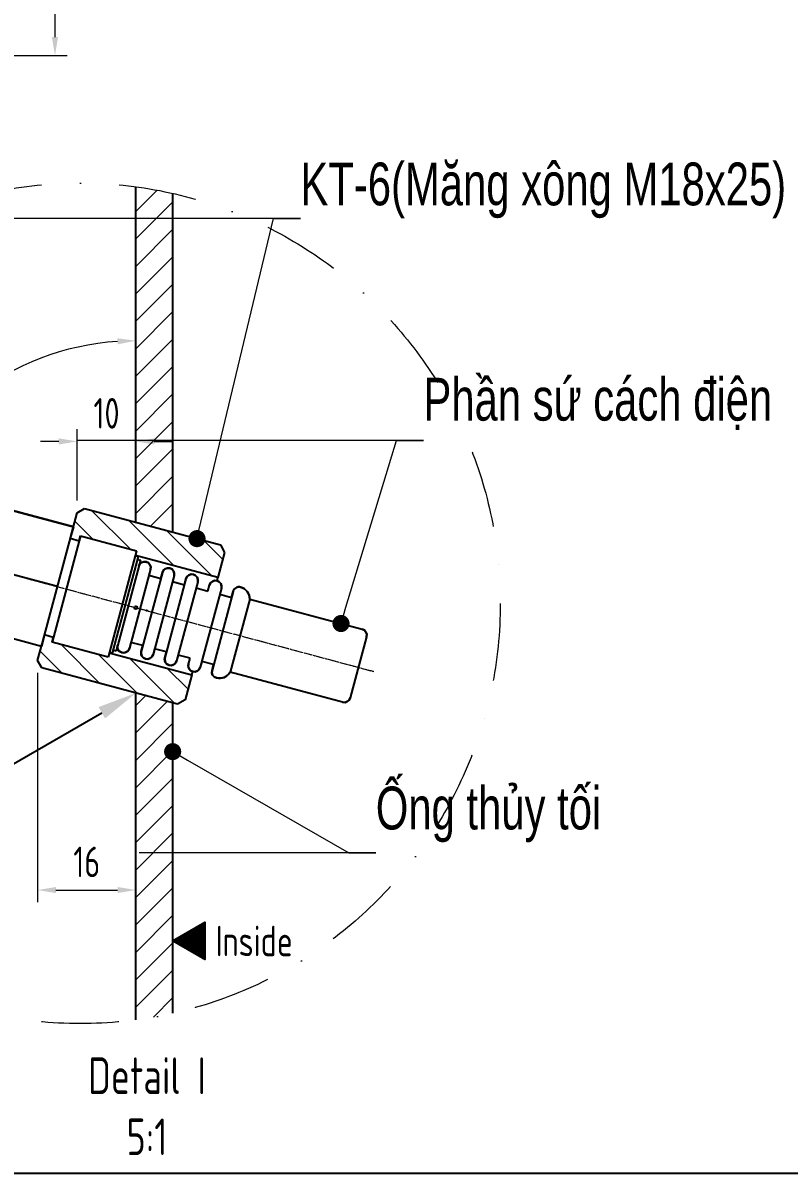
# Model space of a CAD drawing. Header units: millimetres. Extents: x -46397 to 283259, y -8690 to 23983.
# Drawn here: x 216894 to 217521, y -2319 to -1378 of the extents above; entities that cross this region are included whole.
import ezdxf
from ezdxf import colors
from ezdxf.entities.mleader import LeaderData, LeaderLine
from ezdxf.math import Vec2, Vec3

# ---------------------------------------------------------------- set-up
doc = ezdxf.new("R2010")
doc.units = ezdxf.units.MM
doc.linetypes.add('CENTER', pattern=[2, 1.25, -0.25, 0.25, -0.25])
doc.linetypes.add('DASHDOT', pattern=[25.4, 12.7, -6.35, 0, -6.35])
doc.layers.get('Defpoints').update_dxf_attribs({"lineweight": 0})
for name, color, linetype, lineweight in [('AM_5', 3, 'Continuous', 25), ('Dtext', 255, 'Continuous', 20), ('Long_AM_Box', 5, 'DASHDOT', 9), ('Long_AM_Visible', 30, 'Continuous', 25), ('Long_Centerline', 1, 'CENTER', 9), ('Long_Dim', 3, 'Continuous', 9), ('Long_Hatch', 9, 'Continuous', 9), ('Long_Text', 6, 'Continuous', 9)]:
    doc.layers.add(name, color=color, linetype=linetype, lineweight=lineweight)
doc.styles.add('Chu va so', font='arial.ttf')
doc.styles.add('GHI CHÚ 3', font='isocp_IV25.ttf', dxfattribs={"width": 0.8})
doc.styles.add('Long_Text', font='isocp.shx', dxfattribs={"width": 0.7})
doc.styles.add('TCVN', font='arial.ttf')
doc.dimstyles.new('Vuong_DIM', dxfattribs={"dimtxt": 2.5, "dimasz": 2.3, "dimexe": 1.25, "dimexo": 0, "dimtad": 1, "dimtoh": 1, "dimdec": 0, "dimdsep": 46, "dimtxsty": 'GHI CHÚ 3', "dimcen": 2.3, "dimclrd": 9, "dimclre": 9, "dimclrt": 2, "dimadec": 0, "dimazin": 0, "dimtm": 1e-09, "dimtfac": 1, "dimtdec": 0, "dimtofl": 0, "dimtmove": 1, "dimatfit": 3, "dimfxl": 1, "dimtfill": 1, "dimlwd": 9, "dimlwe": 9, "dimarcsym": 1})

# ---------------------------------------------------------------- blocks, each defined once
blk = doc.blocks.new('sdfsdsffds')
at = {"layer": 'Long_Hatch'}
h = blk.add_hatch(dxfattribs=at)
h.set_pattern_fill('ANSI31', color=256, scale=5)
h.set_pattern_definition([(45, (-434211.7282226984, 60189.84747933123), (-11.22532015133644, 11.22532015133644), [])])
edge = h.paths.add_edge_path()
edge.add_arc((-45.58100017505058, -172.2716332929795), 343.7902702442524, 77.28291312953637, 82.3810775423971)
edge.add_line((4.365574568510056e-11, 168.4835901998595), (-2.91038304567337e-11, -105.9260250209591))
edge.add_line((-2.91038304567337e-11, -105.9260250209591), (30.09999999991851, -113.9912957131273))
edge.add_line((30.09999999991851, -113.9912957131273), (30.09999999991851, 163.0850963653538))
edge = h.paths.add_edge_path()
edge.add_line((30.09999999984575, -253.7535800684564), (-1.746229827404022e-10, -245.688309376279))
edge.add_line((-1.746229827404022e-10, -245.688309376279), (-1.746229827404022e-10, -513.0268567853236))
edge.add_arc((-45.58100017509423, -172.2716332923173), 343.7902702443957, 277.6189224575704, 282.7170868704508)
edge.add_line((30.0999999998312, -507.6283629508071), (30.09999999984575, -253.7535800684564))
h = blk.add_hatch(dxfattribs=at)
h.set_pattern_fill('ANSI31', color=256, scale=5, angle=90)
h.set_pattern_definition([(135, (-434211.7282226984, 60189.84747933123), (-11.22532015133644, -11.22532015133644), [])])
h.paths.add_polyline_path([(69.13138469903788, -124.4497237227242), (-41.9500853241625, -94.68553353593597), (-48.07380968118377, -98.22106744186931), (-53.57371438959672, -118.7469912505057), (-53.65381758997682, -119.0459404641897), (-46.40937389270402, -120.9870833024761), (-45.35869927323074, -117.0659122402467), (0.5227774756785948, -129.3598168826393), (-0.4477939434873406, -132.9820387311938), (67.16701389658556, -151.0993718883274), (72.6669186049985, -130.5734480796818)])
h.paths.add_polyline_path([(45.81444267558982, -230.7882525571731), (-21.80036516441032, -212.670919400085), (-22.77093658357626, -216.2931412486214), (-68.65241333241283, -203.9992366062015), (-67.60173871293955, -200.0780655439721), (-74.84618241013959, -198.1369227056857), (-77.34000189363724, -207.4439837230748), (-80.42619031893264, -218.961795727997), (-76.89065641304478, -225.0855200849546), (34.19081361022836, -254.8497102717429), (40.31453796717688, -251.3141763658186)])
at = {"layer": 'Long_AM_Box', "ltscale": 5}
blk.add_circle((-45.58100017500692, -172.2716332927175, -4.167511668141341e-08), 343.7902702439868, dxfattribs=at)
at = {"layer": 'Long_AM_Visible', "extrusion": (-2.288475490443933e-17, 1, 0)}
for p, q in [((-2.91038304567337e-11, -105.92602502095), (4.365574568510056e-11, 168.4835901998576)), ((30.09999999991851, 163.0850963653538), (30.09999999991851, -113.9912957131091)), ((-213.0534222587739, -93.66599119376224), (-147.8534289841919, -111.1362767382034)), ((-116.1993492028996, -92.31163784425553), (-51.15999810640642, -109.7388794467915)), ((-147.8534289841919, -111.1362767381943), (-145.3687661511794, -101.8633888058921)), ((-133.1213174372824, -94.79232099428009), (-118.6324300430279, -98.6746066708074)), ((-53.57371438959672, -118.7469912505057), (-48.07380968118377, -98.22106744186931)), ((-48.07380968118377, -98.22106744186931), (-41.9500853241625, -94.68553353593597)), ((-41.9500853241625, -94.68553353593597), (69.13138469903788, -124.4497237227242)), ((-51.15999810640642, -109.7388794467915), (-53.65381758997682, -119.0459404641897)), ((-53.65381758997682, -119.0459404641897), (-46.40937389270402, -120.9870833024761)), ((-46.40937389270402, -120.9870833024761), (-45.35869927323074, -117.0659122403194)), ((-45.35869927323074, -117.0659122402376), (0.5227774756785948, -129.3598168826484)), ((0.5227774756785948, -129.3598168825665), (-0.5278971437946893, -133.2809879446504)), ((72.6669186049985, -130.5734480796818), (67.16701389658556, -151.0993718883274)), ((69.13138469903788, -124.4497237227242), (72.6669186049985, -130.5734480796818)), ((-160.3802707671566, -157.8870867306669), (-225.5802640417387, -140.4168011862257)), ((-0.5278971437946893, -133.2809879446504), (1.886917421914404, -133.9280355574065)), ((67.16701389658556, -151.0993718883274), (-0.447793943414581, -132.982038731212)), ((1.886917421914404, -133.9280355574065), (1.23986980918562, -136.3428501232702)), ((1.23986980918562, -136.3428501232702), (3.654684374821954, -136.9898977360081)), ((3.654684374821954, -136.9898977360081), (2.360589149291627, -141.8195268674535)), ((12.01984741220076, -144.407717318405), (10.72575218674319, -149.2373464497141)), ((10.72575218681595, -149.237346449796), (20.38501044957957, -151.825536900802)), ((20.38501044957957, -151.8255369008748), (21.67910567510989, -146.9959077692838)), ((31.33836393809179, -149.5840982204627), (30.04426871256146, -154.4137273519809)), ((-162.8649336000963, -167.1599746629781), (-160.3802707671566, -157.8870867306759)), ((30.04426871256146, -154.4137273519809), (39.70352697532508, -157.001917802987)), ((39.70352697532508, -157.001917802987), (40.9976222008554, -152.1722886714688)), ((50.65688046376454, -154.7604791225567), (49.36278523823421, -159.5901082539385)), ((49.36278523823421, -159.5901082540022), (59.0220435012161, -162.1782987050447)), ((59.0220435012161, -162.1782987051174), (60.31613872667367, -157.3486695736719)), ((66.4398630834039, -153.8131356677113), (67.16701389658556, -151.0993718883274)), ((69.97539698951005, -159.9368600246689), (68.68130176405248, -164.766489155978)), ((68.68130176405248, -164.7664891559052), (78.34056002696161, -167.3546796069295)), ((78.34056002696161, -167.3546796068567), (79.63465525241918, -162.5250504755568)), ((93.16977336832497, -168.7399648953087), (185.2394485315453, -193.4099600026875)), ((-141.3049783938477, -183.2897090531842), (-155.7938657881023, -179.407423376666)), ((-77.34000189363724, -207.4439837230748), (-142.3793529901304, -190.0167421205388)), ((-80.42619031893264, -218.961795727997), (-74.9262856105197, -198.4358719193606)), ((-74.84618241013959, -198.1369227056766), (-77.34000189363724, -207.4439837230748)), ((-67.60173871293955, -200.0780655439721), (-74.84618241013959, -198.1369227056857)), ((-68.65241333241283, -203.9992366061288), (-67.60173871293955, -200.0780655439721)), ((-22.77093658357626, -216.2931412486123), (-68.65241333241283, -203.9992366062106)), ((-14.94948999442568, -206.421621714795), (-16.243585219956, -211.2512508462405)), ((-3.996136506058974, -204.1801830345921), (-5.290231731516542, -209.0098121659012)), ((5.66312175685016, -206.7683734855527), (-3.996136505986215, -204.1801830345466)), ((4.369026531319832, -211.598002617071), (5.66312175685016, -206.76837348548)), ((188.7749824374332, -199.5336843594632), (175.3471889701614, -249.6468918127775)), ((-21.72026196410297, -212.3719701866103), (-22.77093658357626, -216.2931412486942)), ((-21.80036516448308, -212.6709194000669), (45.81444267558982, -230.7882525571731)), ((-19.30544739839388, -213.0190177993663), (-21.72026196410297, -212.3719701866103)), ((-18.65839978559234, -210.6042032335026), (-19.30544739839388, -213.0190177993663)), ((-16.243585219956, -211.2512508462405), (-18.65839978559234, -210.6042032335026)), ((15.32238001983205, -209.3565639364588), (14.02828479430173, -214.186193067977)), ((24.98163828266843, -211.9447543874649), (15.32238001983205, -209.3565639364588)), ((23.6875430571381, -216.7743835189831), (24.98163828266843, -211.9447543874739)), ((34.6408965455048, -214.532944838571), (33.34680132004723, -219.3625739699437)), ((44.3001548084867, -217.1211352895498), (34.64089654557756, -214.5329448384982)), ((-76.89065641304478, -225.0855200849546), (-80.42619031893264, -218.961795727997)), ((34.19081361022836, -254.8497102717429), (-76.89065641304478, -225.0855200849546)), ((43.00605958302913, -221.9507644209225), (44.30015480855945, -217.121135289477)), ((53.95941307132307, -219.7093257406286), (52.6653178458655, -224.5389548719377)), ((63.61867133415944, -222.2975161917257), (53.95941307132307, -219.7093257407014)), ((62.32457610870188, -227.1271453231075), (63.61867133415944, -222.2975161917984)), ((45.81444267558982, -230.7882525571731), (40.31453796717688, -251.3141763658186)), ((45.81444267558982, -230.7882525571731), (46.54159348869871, -228.0744887777892)), ((169.2234646133584, -253.1824257185654), (77.15378945013799, -228.5124306111775)), ((-1.746229827404022e-10, -513.0268567853236), (-1.746229827404022e-10, -245.688309376279)), ((30.09999999984575, -253.7535800684564), (30.0999999998312, -507.6283629508071)), ((40.31453796717688, -251.3141763658186), (34.19081361022836, -254.8497102717429))]:
    blk.add_line(p, q, dxfattribs=at)
at = {"layer": 'Long_AM_Visible', "extrusion": (2.288475490443933e-17, 1, 0)}
for p, q in [((-276.3525892912294, -86.48839041070096), (-274.10351804526, -84.23931916475885)), ((-272.5933487341827, -84.64396781177675), (-263.231162592303, -87.15255802788852)), ((-303.466789927581, -85.43481932937175), (-307.996123216828, -102.3385212892899)), ((-300.7284515555075, -84.87445965933694), (-305.9048324574833, -104.1929761848369)), ((-303.466789927581, -85.43481932937175), (-300.7284515555075, -84.87445965933694)), ((-300.7284515555075, -84.87445965925508), (-277.5819797552977, -91.07653808575924)), ((-276.3525892912294, -86.48839041070096), (-283.9877511217783, -114.9832022863629)), ((-260.8977760705166, -90.6294951323489), (-268.5329379010655, -119.12430700802)), ((-258.482961504953, -91.27654274529596), (-266.1181233353564, -119.7713546205487)), ((-261.720993281444, -87.5572066754703), (-260.8977760705166, -90.6294951323489)), ((-261.0504793071887, -91.19939137004258), (-258.6356647414796, -91.84643898279865)), ((-258.482961504953, -91.27654274529596), (-256.2338902587653, -89.02747149918105)), ((-254.7237209478335, -89.43212014655364), (-245.3615348061721, -91.94071036260175)), ((-243.8513654952403, -92.34535900983792), (-243.0281482842402, -95.41764746694389)), ((-243.0281482842402, -95.41764746694389), (-240.7790770381253, -93.16857622084717)), ((-239.2689077271934, -93.57322486832891), (-229.9067215856048, -96.08181508435882)), ((-305.9048324574833, -104.1929761848369), (-307.996123216828, -102.3385212892899)), ((-277.1238566669781, -101.5520536010226), (-267.7616705250985, -104.0606438171253)), ((-243.0281482842402, -95.41764746694389), (-250.6633101147163, -123.9124593422148)), ((-226.421590312777, -95.2603822615547), (-236.3602416446811, -132.3519339909453)), ((-221.5919611813588, -96.55447748683946), (-231.5306125133357, -133.6460292166485)), ((-228.3965522746003, -96.48646373148586), (-227.5733350635273, -99.55875218874644)), ((-226.421590312777, -95.26038226144556), (-221.5919611813588, -96.5544774869395)), ((-282.7583606572734, -110.3950546114138), (-305.9048324574833, -104.1929761849096)), ((-259.2542288806289, -106.3402059357995), (-249.8920427389676, -108.8487961518385)), ((-243.7994156599889, -110.4813106575748), (-234.4372295184003, -112.9899008735956)), ((-283.1645339107781, -118.0554907432506), (-283.9877511217783, -114.9832022863629)), ((-272.2921784580394, -120.9687296069442), (-281.6543645998463, -118.4601393908597)), ((-268.5329379010655, -119.12430700802), (-270.7820091470348, -121.3733782539621)), ((-265.9654200986843, -119.2014583830824), (-268.3802346643934, -118.5544107703263)), ((-265.2949061243562, -122.8436430776728), (-266.1181233353564, -119.7713546205487)), ((-254.422550671763, -125.7568819409571), (-263.7847368134244, -123.248291724909)), ((-250.6633101147163, -123.9124593422148), (-252.9123813608312, -126.1615305883206)), ((-249.8400929036434, -126.9847477993299), (-250.6633101147163, -123.9124593422148)), ((-238.9677374510502, -129.8979866624959), (-248.3299235927116, -127.3893964464478)), ((-235.2084968939307, -128.0535640637536), (-237.4575681401911, -130.3026353099685)), ((-231.5306125133357, -133.6460292165484), (-236.3602416446811, -132.3519339910545))]:
    blk.add_line(p, q, dxfattribs=at)
at = {"layer": 'Long_AM_Visible', "extrusion": (0, 0, -1)}
for centre, radius, start, end in [((214.994565097033, -100.9104348907895), 7.49999999985492, 15.00000000047805, 105.0000000002228), ((223.6391212035523, -133.1723574891621), 7.499999999854486, 284.9999999993365, 15.00000000047805)]:
    blk.add_arc(centre, radius, start, end, dxfattribs=at)
at = {"layer": 'Long_AM_Visible'}
for centre, radius, start, end in [((-86.76493973503239, -107.2134749635152), 32.99165364530403, 153.1481527263221, 165.0000000013485), ((-135.7095078881975, -104.4515792569073), 10.0000000001819, 75.00000000066352, 164.999999999522), ((7.190218280709814, -143.1136220929657), 5.000000000000107, 344.999999999522, 164.999999999522), ((26.50873480660084, -148.2900029948778), 5.000000000036328, 344.9999999991193, 164.9999999991193), ((45.82725133234635, -153.4663838970173), 4.999999999999969, 344.999999999522, 164.999999999522), ((65.14576785809186, -158.642764799175), 4.999999999963507, 344.999999999522, 164.999999999522), ((84.46428438391013, -163.8191457009962), 5.000000000072761, 75.00000000066352, 165.0000000013485), ((83.17018915816152, -168.6487748324507), 10.00000000014517, 359.477512184893, 74.99999999891794), ((-153.2056753371144, -169.7481651140661), 10.0000000001814, 164.999999999522, 254.9999999997772), ((-109.437488085925, -191.8285773461375), 32.9916536452908, 164.9999999989179, 176.8518472733978), ((183.9453533060878, -198.2395891340148), 4.99999999989062, 345.0000000011471, 75.00000000066352), ((-10.11986086293473, -207.7157169403163), 5.000000000000061, 164.9999999991193, 344.9999999991193), ((9.19865566281078, -212.8920978425194), 5.000000000036287, 165.0000000013485, 345.0000000013484), ((28.51717218855629, -218.0684787444679), 4.99999999999989, 164.9999999997233, 344.9999999997233), ((47.83568871444731, -223.2448596464255), 4.99999999996357, 164.999999999522, 344.999999999522), ((67.15420524012006, -228.4212405486924), 5.000000000072539, 164.9999999991193, 254.9999999989179), ((68.44830046543211, -223.5916114171196), 10.00000000014571, 255.0000000006635, 330.5224878151074), ((170.5175598388887, -248.3527965872563), 4.999999999890762, 254.9999999997772, 344.999999999522)]:
    blk.add_arc(centre, radius, start, end, dxfattribs=at)
for points, weights in [([(-277.1238566670509, -101.5520536015501), (-277.6766169989714, -92.34292605119299), (-272.5933487341827, -84.6439678118586)], [1, 1.154700538387036, 1]), ([(-272.5933487341827, -84.64396781208598), (-274.10351804526, -84.23931916475885), (-274.10351804526, -84.23931916475885)], [1, 1.077350269193773, 1.077350269193774]), ([(-263.2311625924485, -87.152558027743), (-262.6784022604552, -96.36168557829114), (-267.7616705253895, -104.0606438177801)], [1, 1.15470053839274, 1]), ([(-261.720993281444, -87.5572066754703), (-261.720993281444, -87.5572066754703), (-263.2311625925213, -87.15255802813408)], [1.077350269196473, 1.077350269196474, 1]), ([(-259.2542288806289, -106.3402059355903), (-259.8069892124768, -97.13107838564247), (-254.7237209479063, -89.43212014659912)], [1, 1.154700538375003, 1]), ([(-254.7237209479063, -89.43212014648088), (-256.2338902587653, -89.02747149918105), (-256.2338902587653, -89.02747149918105)], [1, 1.077350269187757, 1.077350269187757]), ([(-245.3615348061721, -91.94071036248351), (-244.8087744743243, -101.1498379126224), (-249.8920427389676, -108.8487961518204)], [1, 1.154700538380848, 1]), ([(-243.8513654952403, -92.34535900983792), (-243.8513654952403, -92.34535900983792), (-245.3615348061721, -91.94071036252899)], [1.077350269190457, 1.077350269190457, 1]), ([(-243.7994156599161, -110.4813106571382), (-244.3521759917639, -101.2721831073086), (-239.2689077272662, -93.57322486836529)], [1, 1.154700538371215, 1]), ([(-239.2689077271934, -93.57322486813791), (-240.7790770381252, -93.16857622084717), (-240.7790770381253, -93.16857622084717)], [1, 1.077350269185933, 1.077350269185934]), ([(-281.6543645998463, -118.4601393908233), (-282.2071249317669, -109.2510118404389), (-277.1238566669053, -101.5520536010772)], [1, 1.15470053838785, 1]), ([(-229.9067215855321, -96.08181508424968), (-229.3539612536843, -105.2909426342703), (-234.4372295182548, -112.9899008733682)], [1, 1.154700538377073, 1]), ([(-228.3965522746003, -96.48646373148586), (-228.3965522746003, -96.48646373148586), (-229.9067215855321, -96.08181508418602)], [1.077350269188504, 1.077350269188504, 1]), ([(-267.761670525244, -104.0606438169798), (-267.2089101932506, -113.2697713675279), (-272.2921784581849, -120.968729607026)], [1, 1.154700538393022, 1]), ([(-263.7847368134244, -123.2482917248635), (-264.3374971452722, -114.0391641748884), (-259.2542288807017, -106.3402059358268)], [1, 1.154700538375817, 1]), ([(-249.8920427389676, -108.8487961517294), (-249.3392824071197, -118.0579237018683), (-254.422550671763, -125.7568819410662)], [1, 1.15470053838099, 1]), ([(-248.3299235927116, -127.3893964464023), (-248.8826839245594, -118.1802688965454), (-243.7994156600616, -110.481310657593)], [1, 1.154700538371792, 1]), ([(-283.1645339107781, -118.0554907432506), (-283.1645339107781, -118.0554907432506), (-281.6543645997735, -118.4601393905778)], [1.077350269194251, 1.07735026919425, 1]), ([(-272.2921784581122, -120.9687296066259), (-270.7820091470348, -121.3733782539621), (-270.7820091470348, -121.3733782539621)], [1, 1.077350269196039, 1.077350269196039]), ([(-234.4372295183275, -112.9899008734956), (-233.8844691864797, -122.1990284235162), (-238.9677374510502, -129.8979866626141)], [1, 1.154700538376932, 1]), ([(-265.2949061243562, -122.8436430776728), (-265.2949061243562, -122.8436430776728), (-263.7847368134244, -123.2482917249636)], [1.077350269188235, 1.077350269188234, 1]), ([(-254.422550671763, -125.7568819410208), (-252.9123813608312, -126.1615305883206), (-252.9123813608312, -126.1615305883206)], [1, 1.077350269190022, 1.077350269190022]), ([(-249.8400929036434, -126.9847477993298), (-249.8400929036434, -126.9847477993298), (-248.3299235927843, -127.3893964466206)], [1.077350269186407, 1.077350269186406, 1]), ([(-238.9677374510502, -129.8979866626778), (-237.4575681401911, -130.3026353099685), (-237.4575681401911, -130.3026353099685)], [1, 1.077350269187922, 1.077350269187923])]:
    blk.add_rational_spline(points, weights, degree=2, dxfattribs=at)
at = {"layer": 'Long_Centerline', "ltscale": 3}
blk.add_line((-312.9954115130095, -91.94029944907379), (194.2334206939704, -227.8518554167313), dxfattribs=at)
blk = doc.blocks.new('*D2413')
at = {"layer": 'Defpoints', "color": 0, "transparency": 16777216}
for p in [(216905.632513893, -1899.741646155955), (216986.0587042117, -1926.468159804237), (216986.0587042117, -2087.571126545688)]:
    blk.add_point(p, dxfattribs=at)
at = {"layer": 'Long_Dim', "color": 9, "lineweight": 9, "transparency": 16777216}
for p, q in [((216905.632513893, -1909.741646155955), (216905.632513893, -2097.571126545688)), ((216986.0587042117, -1936.468159804237), (216986.0587042117, -2097.571126545688)), ((216920.632513893, -2087.571126545688), (216971.0587042117, -2087.571126545688))]:
    blk.add_line(p, q, dxfattribs=at)
at = {"layer": 'Long_Dim', "color": 9, "transparency": 16777216}
for points in [[(216920.632513893, -2085.071126545688), (216920.632513893, -2090.071126545688), (216905.632513893, -2087.571126545688)], [(216971.0587042117, -2085.071126545688), (216971.0587042117, -2090.071126545688), (216986.0587042117, -2087.571126545688)]]:
    blk.add_solid(points, dxfattribs=at)
at = {"layer": 'Long_Dim', "color": 2, "transparency": 16777216, "insert": (216945.8456090523, -2064.534883942138), "char_height": 25, "attachment_point": 5, "style": 'GHI CHÚ 3', "bg_fill": 3, "box_fill_scale": 1.1, "bg_fill_color": 256, "bg_fill_true_color": 13158600, "bg_fill_transparency": 0}
blk.add_mtext('16', dxfattribs=at)
blk = doc.blocks.new('*D2412')
at = {"layer": 'Defpoints', "color": 0, "transparency": 16777216}
for p in [(216986.0587042118, -1720.572612329985), (216937.9848945307, -1779.000917869826), (216986.0587042118, -1786.705875448914)]:
    blk.add_point(p, dxfattribs=at)
at = {"layer": 'Long_Dim', "color": 9, "lineweight": 9, "transparency": 16777216}
for p, q in [((216937.9848945307, -1769.000917869826), (216937.9848945307, -1710.572612329985)), ((216986.0587042118, -1776.705875448914), (216986.0587042118, -1710.572612329985)), ((216922.9848945307, -1720.572612329985), (216907.9848945307, -1720.572612329985)), ((217001.0587042118, -1720.572612329985), (217016.0587042118, -1720.572612329985))]:
    blk.add_line(p, q, dxfattribs=at)
at = {"layer": 'Long_Dim', "color": 9, "transparency": 16777216}
for points in [[(216922.9848945307, -1718.072612329985), (216922.9848945307, -1723.072612329985), (216937.9848945307, -1720.572612329985)], [(217001.0587042118, -1718.072612329985), (217001.0587042118, -1723.072612329985), (216986.0587042118, -1720.572612329985)]]:
    blk.add_solid(points, dxfattribs=at)
at = {"layer": 'Long_Dim', "color": 2, "transparency": 16777216, "insert": (216962.0217993713, -1697.582597537085), "char_height": 25, "attachment_point": 5, "style": 'GHI CHÚ 3', "bg_fill": 3, "box_fill_scale": 1.1, "bg_fill_color": 256, "bg_fill_true_color": 13158600, "bg_fill_transparency": 0}
blk.add_mtext('10', dxfattribs=at)
blk = doc.blocks.new('*D2411')
at = {"layer": 'Defpoints', "color": 0, "transparency": 16777216}
for p in [(216986.0587042118, -1512.296260228119), (216893.7515815196, -1658.633754200899), (216673.0632926988, -1772.720149877016), (216986.0587042118, -1786.705875448912), (217180.2921249057, -1908.631705844673)]:
    blk.add_point(p, dxfattribs=at)
at = {"layer": 'Long_Dim', "color": 9, "lineweight": 9, "transparency": 16777216}
blk.add_arc((216986.0587042118, -1856.587017626589), 218.4172598504723, 93.93561239532352, 161.0643876046717, dxfattribs=at)
at = {"layer": 'Long_Dim', "color": 9, "transparency": 16777216}
for points in [[(216970.9817051648, -1636.186301263893), (216971.1533948931, -1641.18335265819), (216986.0587042118, -1638.169757776137)], [(216781.8525190663, -1786.439023528103), (216777.0701746408, -1784.97985191521), (216775.0838320149, -1800.05647099817)]]:
    blk.add_solid(points, dxfattribs=at)
at = {"layer": 'Long_Dim', "color": 2, "transparency": 16777216, "insert": (216839.0992667268, -1665.065749917645), "char_height": 25, "attachment_point": 5, "rotation": 37.499999999999154, "style": 'GHI CHÚ 3', "bg_fill": 3, "box_fill_scale": 1.1, "bg_fill_color": 256, "bg_fill_true_color": 13158600, "bg_fill_transparency": 0}
blk.add_mtext('75°', dxfattribs=at)
blk = doc.blocks.new('_Dot')
at = {"color": 0, "linetype": 'ByBlock', "lineweight": -2}
blk.add_line((-0.5, 0), (-1, 0), dxfattribs=at)
at = {"color": 0, "linetype": 'ByBlock', "const_width": 0.5}
blk.add_lwpolyline([(-0.25, 0, 1), (0.25, 0, 1)], format="xyb", close=True, dxfattribs=at)
blk = doc.blocks.new('sdfdssfdfd')
at = {"layer": 'Long_AM_Visible', "extrusion": (2.288475490443933e-17, 1, 0)}
for p, q in [((-77.88652588588593, 54.98198185683941), (-82.41585917513294, 38.07827989692123)), ((-75.14818751381245, 55.54234152687422), (-80.32456841578824, 36.22382500137428)), ((-77.88652588588593, 54.98198185683941), (-75.14818751381245, 55.54234152687422)), ((-75.14818751381245, 55.54234152695608), (-52.00171571360261, 49.34026310045192)), ((-50.77232524953433, 53.9284107755102), (-58.40748708008323, 25.43359889984822)), ((-50.77232524953433, 53.9284107755102), (-48.52325400356494, 56.17748202145231)), ((-47.01308469248761, 55.77283337443441), (-37.65089855060796, 53.26424315832264)), ((-35.31751202882151, 49.78730605386227), (-42.95267385937041, 21.29249417819119)), ((-32.90269746325794, 49.1402584409152), (-40.53785929366131, 20.6454465656625)), ((-36.14072923974891, 52.85959451074086), (-35.31751202882151, 49.78730605386227)), ((-35.47021526549361, 49.21740981616858), (-33.05540069978451, 48.57036220341251)), ((-32.90269746325794, 49.1402584409152), (-30.65362621707027, 51.38932968703011)), ((-29.14345690613845, 50.98468103965752), (-19.78127076447709, 48.47609082360941)), ((-18.27110145354527, 48.07144217637324), (-17.44788424254511, 44.99915371926727)), ((-17.44788424254511, 44.99915371926727), (-15.19881299643021, 47.24822496536399)), ((174.4202659352886, 30.67792173941962), (111.9918591781898, 47.40556291473149)), ((-80.32456841578824, 36.22382500137428), (-82.41585917513294, 38.07827989692123)), ((-51.54359262528305, 38.86474758518852), (-42.18140648340341, 36.35615736907675)), ((-17.44788424254511, 44.99915371926727), (-25.08304607302125, 16.50434184399637)), ((-13.68864368549839, 46.84357631788225), (-4.326457543909783, 44.33498610185234)), ((-0.8413262710819254, 45.15641892465646), (-10.77997760298604, 8.064867195265833)), ((3.988302860336262, 43.8623236993717), (-5.950348471640609, 6.770771969553607)), ((-2.816288232905208, 43.9303374547253), (-1.993071021832293, 40.85804899745563)), ((-0.8413262710819254, 45.15641892475651), (3.988302860336262, 43.86232369926256)), ((12.52684178292111, 46.75080999244892), (77.7268350575032, 29.28052444800778)), ((80.21149789044284, 38.55341238033725), (62.71533044152602, -26.74317347674878)), ((106.9478339985217, 41.7421945149581), (84.2752856479201, -42.87290786652738)), ((92.45894660441263, 45.62448019193107), (106.9478339986672, 41.74219451540375)), ((-57.1780966155784, 30.02174657479736), (-80.32456841578824, 36.22382500130152)), ((-33.6739648389339, 34.07659525041163), (-24.31177869727253, 31.56800503436352)), ((-18.21915161822108, 29.93549052863636), (-8.856965476705227, 27.42690031261554)), ((148.2402621480578, -67.0271825368618), (174.420265935245, 30.67792173942689)), ((-57.58426986908307, 22.36131044296053), (-58.40748708008323, 25.43359889984822)), ((-46.71191441634437, 19.44807157925788), (-56.07410055815126, 21.95666179535147)), ((-42.95267385937041, 21.29249417819119), (-45.2017451053398, 19.04342293224909)), ((-40.38515605698922, 21.21534280312881), (-42.79997062269831, 21.86239041588487)), ((-39.71464208266116, 17.57315810853834), (-40.53785929366131, 20.6454465656625)), ((180.2215647684643, 23.35088894589171), (156.9278507092822, -63.5824354199176)), ((171.9264464517182, 21.37086072202146), (179.170890148991, 19.42971788373507)), ((180.2215647684643, 23.35088894597357), (226.1030415173736, 11.05698430356279)), ((-28.84228663006797, 14.65991924525406), (-38.20447277172934, 17.16850946130216)), ((-25.08304607302125, 16.50434184399637), (-27.33211731913616, 14.25527059789056)), ((-24.25982886194834, 13.43205338688131), (-25.08304607302125, 16.50434184399637)), ((-13.38747340935515, 10.51881452371526), (-22.74965955101652, 13.02740473976337)), ((-9.62823285223567, 12.36323712245758), (-11.8773040984961, 10.11416587624262)), ((226.1030415173736, 11.05698430364464), (202.8093274581188, -75.876340062483)), ((-5.950348471640609, 6.770771969662746), (-10.77997760298604, 8.064867195156694)), ((227.4671814636094, 6.488765628804686), (206.2748166433012, -72.60221661315518)), ((229.234948416517, 3.426903450203099), (209.336678821739, -70.83444966002935)), ((225.0523668979004, 7.135813241560754), (227.4671814636094, 6.488765628804686)), ((226.8201338508807, 4.073951062940978), (229.234948416517, 3.426903450203099)), ((65.19999327453843, -17.47028554445569), (-4.365574568510056e-11, -1.455191522836685e-11)), ((161.3302640415641, -18.17463039899485), (98.90185728453798, -1.446989223673881)), ((237.6001114538958, -3.990916132193888), (220.2900323101785, -68.59301097969)), ((247.2593697168049, -6.579106583072644), (229.9492905730149, -71.1812014308598)), ((236.306016228511, -8.82054526358479), (245.9652744912746, -11.40873571459088)), ((256.9186279797868, -9.167297034251533), (239.6085488359968, -73.76939188176584)), ((266.5778862425504, -11.75548748525762), (249.2678070988331, -76.35758233277193)), ((255.6245327542565, -13.99692616576976), (265.2837910170201, -16.58511661677585)), ((276.2371445054596, -14.34367793634556), (258.9270653617423, -78.94577278373254)), ((274.9430492799293, -19.17330706779103), (284.6023075429111, -21.76149751883349)), ((295.5556610312051, -19.52005883845777), (278.2455818875605, -84.12215368572652)), ((305.2149192940415, -22.10824928931834), (287.9048401503242, -86.71034413686903)), ((294.2615658057475, -24.34968796969406), (303.9208240686567, -26.93787842071833)), ((318.75003741002, -28.32316370911576), (302.734053491833, -88.09562942494813)), ((318.75003741002, -28.32316370909757), (410.8197125732404, -52.99315881647635)), ((84.27528564784734, -42.87290786697304), (69.78639825359278, -38.99062219045481)), ((148.240262147985, -67.02718253713647), (85.8118553908862, -50.2995413618155)), ((157.9785253287555, -59.66126435776096), (150.7340816315555, -57.72012151947456)), ((202.8093274581188, -75.87634006240114), (156.9278507092822, -63.58243541999946)), ((231.2433857985452, -66.35157229934157), (221.5841275357088, -63.76338184833548)), ((414.3552464791283, -59.11688317325206), (400.9274530118564, -109.2300906265664)), ((206.2748166433012, -72.60221661315518), (203.8600020775921, -71.95516900039911)), ((209.336678821739, -70.83444966002935), (206.9218642561027, -70.18740204729147)), ((250.5619023243635, -71.5279532012537), (240.9026440615271, -68.93976275024761)), ((269.8804188501817, -76.70433410333862), (260.2211605872726, -74.11614365228706)), ((289.1989353758545, -81.8807150055145), (279.5396771130181, -79.29252455449023)), ((394.8037286550534, -112.7656245323542), (302.734053491833, -88.09562942496632))]:
    blk.add_line(p, q, dxfattribs=at)
at = {"layer": 'Long_AM_Visible'}
for centre, radius in [((225.5802640416659, -35.3903660124306), 1.25), ((234.5386417585105, -37.79075608714811), 0.2500000000047019)]:
    blk.add_circle(centre, radius, dxfattribs=at)
at = {"layer": 'Long_AM_Visible', "extrusion": (0, 0, -1)}
for centre, radius, start, end in [((-10.585698944662, 39.50636629542169), 7.499999999854992, 15.00000000047805, 105.0000000002228), ((-89.8707561534975, 35.96522192930388), 10.0000000001819, 15.00000000047805, 104.9999999993365), ((-138.8153243066627, 33.20332622269598), 32.99165364530403, 14.99999999865155, 26.8518472737709), ((-1.941142838142696, 7.244443697049064), 7.499999999854562, 284.9999999993365, 15.00000000047805), ((-232.7704823224049, -2.69682090675451), 5.000000000000107, 15.00000000047805, 195.000000000478), ((-252.0889988482959, -7.873201808666636), 5.000000000036328, 15.00000000088073, 195.0000000008807), ((-271.4075153740414, -13.04958271080613), 4.999999999999969, 15.00000000047805, 195.000000000478), ((-290.7260318997869, -18.22596361296382), 4.999999999963507, 15.00000000047805, 195.000000000478), ((-310.0445484256052, -23.402344514785), 5.000000000072761, 14.99999999865155, 104.9999999993365), ((-308.7504531998566, -28.23197364623957), 10.00000000014517, 105.0000000010821, 180.522487815107), ((-72.37458870458067, -29.33136392785491), 10.0000000001814, 285.0000000002228, 15.00000000047805), ((-116.14277595577, -51.41177615992638), 32.9916536452908, 3.148152726602186, 15.00000000108207), ((-409.5256173477828, -57.82278794780359), 4.99999999989062, 104.9999999993365, 194.9999999986515), ((-215.4604031787603, -67.29891575410511), 5.000000000000061, 195.0000000008807, 15.00000000088073), ((-234.7789197045058, -72.47529665630827), 5.000000000036287, 194.9999999986515, 14.99999999865155), ((-254.0974362302513, -77.65167755825678), 4.99999999999989, 195.000000000478, 15.00000000047805), ((-273.4159527561424, -82.82805846021438), 4.99999999996357, 195.000000000478, 15.00000000047805), ((-292.7344692818151, -88.00443936248121), 5.000000000072539, 285.0000000010821, 15.00000000088073), ((-294.0285645071272, -83.1748102309084), 10.00000000014571, 209.4775121848925, 284.9999999993365), ((-396.0978238805837, -107.9359954010451), 4.999999999890762, 195.000000000478, 285.0000000002228)]:
    blk.add_arc(centre, radius, start, end, dxfattribs=at)
at = {"layer": 'Long_AM_Visible'}
for points, weights in [([(-51.54359262535581, 38.86474758465192), (-52.09635295727639, 48.07387513501817), (-47.01308469248761, 55.77283337435256)], [1, 1.154700538387036, 1]), ([(-47.01308469248761, 55.77283337412518), (-48.52325400356494, 56.17748202145231), (-48.52325400356494, 56.17748202145231)], [1, 1.077350269193773, 1.077350269193774]), ([(-37.65089855075348, 53.26424315846816), (-37.09813821876014, 44.05511560792002), (-42.18140648369445, 36.35615736843101)], [1, 1.15470053839274, 1]), ([(-36.14072923974891, 52.85959451074086), (-36.14072923974891, 52.85959451074086), (-37.65089855082624, 53.26424315806798)], [1.077350269196473, 1.077350269196474, 1]), ([(-33.6739648389339, 34.07659525061172), (-34.22672517078172, 43.28572280056869), (-29.14345690621121, 50.98468103961204)], [1, 1.154700538375003, 1]), ([(-29.14345690621121, 50.98468103973028), (-30.65362621707026, 51.38932968703011), (-30.65362621707027, 51.38932968703011)], [1, 1.077350269187757, 1.077350269187757]), ([(-19.78127076447709, 48.47609082372765), (-19.22851043262926, 39.26696327357968), (-24.31177869727253, 31.56800503439081)], [1, 1.154700538380848, 1]), ([(-18.27110145354527, 48.07144217637324), (-18.27110145354527, 48.07144217637324), (-19.78127076447709, 48.47609082368217)], [1.077350269190457, 1.077350269190458, 1]), ([(-13.68864368549839, 46.84357631807325), (-15.19881299643021, 47.24822496536399), (-15.19881299643021, 47.24822496536399)], [1, 1.077350269185934, 1.077350269185934]), ([(-56.07410055815126, 21.95666179538784), (-56.62686089007184, 31.16578934577228), (-51.54359262521029, 38.86474758512486)], [1, 1.15470053838785, 1]), ([(-18.21915161822108, 29.93549052907292), (-18.7719119500689, 39.14461807890257), (-13.68864368557115, 46.84357631784587)], [1, 1.154700538371215, 1]), ([(-4.326457543837023, 44.33498610196148), (-3.773697211989201, 35.12585855194084), (-8.856965476559708, 27.42690031284292)], [1, 1.154700538377073, 1]), ([(-2.816288232905208, 43.9303374547253), (-2.816288232905208, 43.9303374547253), (-4.326457543837023, 44.33498610202514)], [1.077350269188504, 1.077350269188505, 1]), ([(-42.18140648347617, 36.35615736923137), (-41.62864615155559, 27.14702981867413), (-46.71191441648989, 19.44807157918513)], [1, 1.154700538393022, 1]), ([(-38.20447277172934, 17.16850946134764), (-38.75723310357716, 26.3776370113228), (-33.67396483900666, 34.07659525038434)], [1, 1.154700538375817, 1]), ([(-24.31177869727253, 31.56800503448176), (-23.75901836542471, 22.35887748434288), (-28.84228663006797, 14.65991924514492)], [1, 1.15470053838099, 1]), ([(-22.74965955101652, 13.02740473979975), (-23.30241988286434, 22.23653228966577), (-18.2191516183666, 29.93549052861817)], [1, 1.154700538371792, 1]), ([(-57.58426986908307, 22.36131044296053), (-57.58426986908307, 22.36131044296053), (-56.0741005580785, 21.95666179563341)], [1.077350269194251, 1.07735026919425, 1]), ([(-46.71191441641713, 19.4480715795853), (-45.2017451053398, 19.04342293224909), (-45.2017451053398, 19.04342293224909)], [1, 1.077350269196039, 1.077350269196039]), ([(-8.856965476632467, 27.42690031271559), (-8.304205144784646, 18.21777276269495), (-13.38747340935515, 10.51881452359703)], [1, 1.154700538376932, 1]), ([(-39.71464208266116, 17.57315810853834), (-39.71464208266116, 17.57315810853834), (-38.20447277172934, 17.1685094612385)], [1.077350269188234, 1.077350269188235, 1]), ([(-28.84228663006797, 14.65991924519039), (-27.33211731913616, 14.25527059789056), (-27.33211731913616, 14.25527059789056)], [1, 1.077350269190023, 1.077350269190022]), ([(-24.25982886194834, 13.43205338688131), (-24.25982886194834, 13.43205338688131), (-22.74965955108928, 13.02740473959057)], [1.077350269186407, 1.077350269186406, 1]), ([(-13.38747340935515, 10.51881452353336), (-11.8773040984961, 10.11416587624262), (-11.8773040984961, 10.11416587624262)], [1, 1.077350269187923, 1.077350269187923])]:
    blk.add_rational_spline(points, weights, degree=2, dxfattribs=at)
for points, knots in [([(98.90185728461074, -1.446989223410128), (98.76772046375845, 7.062533819675082), (100.7730740521511, 15.98026418270274), (104.8987537318608, 31.3775103630669), (107.6209317622415, 40.10316819574109), (111.9918591781898, 47.40556291473149)], [2.240185077532576, 2.240185077532576, 2.240185077532576, 2.240185077532576, 2.792376808102499, 2.792376808102499, 3.344568538672422, 3.344568538672422, 3.344568538672422, 3.344568538672422]), ([(85.81185539095895, -50.29954136155175), (85.67771857017942, -41.79001831846654), (87.68307215849927, -32.87228795543888), (91.80875183820899, -17.47504177507471), (94.5309298686625, -8.749383942400527), (98.90185728461074, -1.446989223410128)], [2.240185077532576, 2.240185077532576, 2.240185077532576, 2.240185077532576, 2.792376808102499, 2.792376808102499, 3.344568538672421, 3.344568538672421, 3.344568538672421, 3.344568538672421])]:
    blk.add_open_spline(points, degree=3, knots=knots, dxfattribs=at)
for points in [[(111.9918591781898, 47.40556291473149), (109.7393270598259, 48.0091270767789), (109.3809148387954, 48.10516334195563), (109.3809148387954, 48.10516334195563)], [(83.20091105156462, -49.59994093432761), (83.20091105156462, -49.59994093432761), (83.55932327259507, -49.69597719950434), (85.81185539095895, -50.29954136155175)]]:
    blk.add_open_spline(points, degree=3, dxfattribs=at)
at = {"layer": 'Long_Centerline', "ltscale": 5}
blk.add_line((-90.34180633102369, 49.26069761510371), (421.0710448168102, -87.77196284886122), dxfattribs=at)
blk = doc.blocks.new('*S2009')
at = {"layer": 'AM_5', "color": 3}
for p, q in [((88767.08673122007, -13207.72744238501), (88982.147050635, -13083.78132106249)), ((88562.11173122007, -13207.72744238501), (88512.11173122007, -13157.72744238501)), ((88562.11173122007, -13207.72744238501), (88512.11173122007, -13257.72744238501)), ((88767.08673122007, -13207.72744238501), (88562.11173122007, -13207.72744238501))]:
    blk.add_line(p, q, dxfattribs=at)
at = {"layer": 'AM_5', "color": 2}
for p, q in [((88622.11173122007, -13257.72744238501), (88659.61173122007, -13207.72744238501)), ((88659.61173122007, -13207.72744238501), (88697.11173122007, -13257.72744238501))]:
    blk.add_line(p, q, dxfattribs=at)
blk.add_circle((88767.08673122007, -13207.72744238501), 9.97500000000582, dxfattribs=at)
at = {"layer": 'AM_5', "color": 3, "linetype": 'Continuous'}
blk.add_trace([(88984.82683180741, -13088.43103973663), (88979.46726946258, -13079.13160238834), (89010.04536279145, -13067.7026339637)], dxfattribs=at)
at = {"layer": 'AM_5', "color": 2, "char_height": 35, "style": 'Long_Text'}
for s, insert, attachment_point in [('TYP', (88501.61173122007, -13207.72744238501), 6), ('4', (88611.61173122007, -13218.22744238501), 3), ('45%%d', (88659.61173122007, -13255.00430118446), 2)]:
    blk.add_mtext(s, dxfattribs=dict(at, insert=insert, attachment_point=attachment_point))
blk = doc.blocks.new('*D2303')
at = {"layer": 'Defpoints', "color": 0, "transparency": 16777216}
for p in [(216693.4140234918, -954.8090565548559, -1.045751256443059), (216750.4136105728, -1404.809056554856, -1.045751256442573), (216919.8212513332, -1404.809056554856)]:
    blk.add_point(p, dxfattribs=at)
at = {"layer": 'Long_Dim', "color": 9, "lineweight": 9, "transparency": 16777216}
for p, q in [((216703.4140234918, -954.8090565548559), (216929.8212513332, -954.8090565548558)), ((216919.8212513332, -969.8090565548558), (216919.8212513332, -1389.809056554856)), ((216760.4136105728, -1404.809056554856), (216929.8212513332, -1404.809056554856))]:
    blk.add_line(p, q, dxfattribs=at)
at = {"layer": 'Long_Dim', "color": 9, "transparency": 16777216}
for points in [[(216917.3212513332, -969.8090565548558), (216922.3212513332, -969.8090565548558), (216919.8212513332, -954.8090565548558)], [(216917.3212513332, -1389.809056554856), (216922.3212513332, -1389.809056554856), (216919.8212513332, -1404.809056554856)]]:
    blk.add_solid(points, dxfattribs=at)
at = {"layer": 'Long_Dim', "color": 2, "transparency": 16777216, "insert": (216896.8312365402, -1179.809056554917), "char_height": 25, "attachment_point": 5, "rotation": 90, "style": 'GHI CHÚ 3', "bg_fill": 3, "box_fill_scale": 1.1, "bg_fill_color": 256, "bg_fill_true_color": 13158600, "bg_fill_transparency": 0}
blk.add_mtext('450', dxfattribs=at)
blk = doc.blocks.new('*U2445')
at = {"lineweight": 25}
for points in [[(0, 0), (4693.427836092407, 0), (4693.427836092407, 3074.440533746939), (0, 3074.440533746939)], [(0, 0), (3548.689355234637, 0), (3548.689355234637, 3074.440533746939), (0, 3074.440533746939)]]:
    blk.add_lwpolyline(points, close=True, dxfattribs=at)
at = {"layer": 'Dtext', "ltscale": 0.1}
for tag, p, height, style in [('REV_3', (3578.925188390155, 1154.765434159389), 20.44170380418595, 'TCVN'), ('FOR_APPROVAL3', (3783.364720375291, 1153.326696020737, -0.1849252885855333), 24.53004456502313, 'TCVN'), ('REV_2', (3578.925188390155, 1078.449535435818), 20.44170380418595, 'TCVN'), ('FOR_APPROVAL2', (3783.364720375291, 1077.010797296883, -0.1849252885855333), 24.53004456502313, 'TCVN'), ('FOR_APPROVAL1', (3783.364720375291, 1000.694901890373, -0.1769766763684764), 24.53004456502313, 'TCVN'), ('REV_1', (3578.925188279587, 1002.133636711971), 20.44170380418595, 'TCVN'), ('REV_0', (3578.925188390155, 925.8177379884004), 20.44170380418595, 'TCVN'), ('NGUOI_VE', (4001.165317695511, 924.7272402916037, -0.1718074640625468), 24.53004456502313, 'TCVN'), ('NGUOI_KIEM_2', (4217.934983843571, 924.7272402916037, -0.1996694552420976), 24.53004456502313, 'TCVN'), ('NGUOI_DUYET', (4479.778584790191, 924.7272402916037, -0.1996694552420976), 24.53004456502313, 'TCVN'), ('1.1_A4', (4492.911998347731, 46.55445540257244, -0.1898931706100319), 24.53004456502313, 'Chu va so'), ('A4_A4', (4574.539814573996, 46.55445540257244, -0.1898931706100319), 24.53004456502313, 'Chu va so'), ('REV.', (4641.756977988814, 46.55445540257244, -0.1898931706100319), 24.53004456502313, 'Chu va so')]:
    blk.add_attdef(tag, p, '', height=height, dxfattribs=dict(at, style=style))
for tag, p, height, style, width in [('NGAY_REV03', (3630.73292292778, 1153.326700443477, -0.1849252885855333), 21.25937195635339, 'TCVN', 0.95), ('NGAY_REV02', (3630.73292292778, 1077.010801719914, -0.1849252885855333), 21.25937195635339, 'TCVN', 0.95), ('NGAY_REV01', (3630.73292292778, 1000.69490299606, -0.1849252885855333), 21.25937195635339, 'TCVN', 0.95), ('NGAY_REV0', (3630.73292292778, 924.3790042722135, -0.2008225137106178), 21.25937195635339, 'TCVN', 0.95), ('DWD.NO', (3628.832651788113, 19.90151634522098, -0.1898931706100319), 32.70672608669751, 'Chu va so', 0.85)]:
    blk.add_attdef(tag, p, '', height=height, dxfattribs=dict(at, style=style, width=width))
at = {"layer": 'Dtext', "lineweight": 25, "ltscale": 0.1, "style": 'Chu va so'}
for tag, p, height in [('PROJECT_CODE', (3865.222981209529, 384.3046450833597), 49.06008913004626), ('TITLE1', (3652.754540306325, 293.0805369645583, -0.1898931706101009), 32.70672608669751), ('TITLE2', (3652.754540306325, 216.1673041168482, -0.1898931706101009), 32.70672608669751), ('TITLE3', (3652.754540306325, 139.8514053932768, -0.1898931706101009), 32.70672608669751)]:
    blk.add_attdef(tag, p, '', height=height, dxfattribs=at)

msp = doc.modelspace()

# ---------------------------------------------------------------- hatches: boundary and pattern name
at = {"layer": 'Long_AM_Visible'}
h = msp.add_hatch(dxfattribs=at)
h.set_pattern_fill('ANSI31', color=256, scale=0.3527999999999999, angle=-90.00000000000001)
h.set_pattern_definition([(315, (214443.6690840311, 39671.98696784765), (0.03118340905032676, 0.03118340905032674), [])])
h.paths.add_polyline_path([(217016.1587042117, -2129.234191903473), (217042.6187042117, -2144.510880026217), (217042.6187042117, -2113.95750378073)])

# ---------------------------------------------------------------- linework, layer by layer
msp.add_lwpolyline([(217016.1587042117, -2129.234191903473), (217042.6187042117, -2113.95750378073), (217042.6187042117, -2144.510880026217)], close=True, dxfattribs=at)

# ---------------------------------------------------------------- block references
msp.add_blockref('sdfsdsffds', (216986.0587042118, -1680.779850427956), dxfattribs=at)

# ---------------------------------------------------------------- texts
at = {"layer": 'Long_Text', "color": 3, "width": 117.6204142011834, "attachment_point": 5, "style": 'GHI CHÚ 3'}
for s, insert, char_height in [('\\A1;\\pxqc;{\\W0.8;Inside}', (217082.9044005198, -2129.234191903473), 25), ('\\A1;\\pxqc;{\\W0.8;Detail I\\P5:1}', (216995.1850153479, -2264.445486249417), 30)]:
    msp.add_mtext(s, dxfattribs=dict(at, insert=insert, char_height=char_height))

# ---------------------------------------------------------------- dimensions: what is measured, and where the dimension line sits
at = {"layer": 'Long_Dim'}
dim = msp.add_linear_dim(base=(216919.8212513332, -1404.809056554856), p1=(216693.4140234917, -954.8090565548555, -1.045751256443059), p2=(216750.4136105726, -1404.809056554855, -1.045751256442573), angle=90, dimstyle='Vuong_DIM', override={"dimtxt": 25, "dimasz": 15, "dimexe": 10, "dimexo": 10, "dimgap": 10}, dxfattribs=at)
dim.commit()
dim.dimension.update_dxf_attribs({"geometry": '*D2303', "text_midpoint": (216896.8312365402, -1179.809056554917)})

# ---------------------------------------------------------------- next in the draw order: dimensions: what is measured, and where the dimension line sits
for base, p1, p2, picture, middle in [((216986.0587042118, -1720.572612329985), (216937.9848945307, -1779.000917869826), (216986.0587042118, -1786.705875448914), '*D2412', (216962.0217993713, -1697.582597537085)), ((216986.0587042117, -2087.571126545688), (216905.632513893, -1899.741646155955), (216986.0587042117, -1926.468159804237), '*D2413', (216945.8456090523, -2064.534883942138))]:
    dim = msp.add_linear_dim(base=base, p1=p1, p2=p2, dimstyle='Vuong_DIM', override={"dimtxt": 25, "dimasz": 15, "dimexe": 10, "dimexo": 10, "dimgap": 10, "dimlfac": 0.2}, dxfattribs=at)
    dim.commit()
    dim.dimension.update_dxf_attribs({"geometry": picture, "text_midpoint": middle})

# ---------------------------------------------------------------- next in the draw order: block references
at = {"layer": 'AM_5'}
msp.add_blockref('*S2009', (127976.0133414202, 11141.23447415946), dxfattribs=at)

# ---------------------------------------------------------------- next in the draw order: dimensions: what is measured, and where the dimension line sits
at = {"layer": 'Long_Dim'}
dim = msp.add_angular_dim_2l(base=(216893.7515815196, -1658.633754200899), line1=((216986.0587042118, -1786.705875448906), (216986.0587042118, -1512.296260228099)), line2=((216673.0632926988, -1772.720149877025), (217180.2921249058, -1908.631705844682)), dimstyle='Vuong_DIM', override={"dimtxt": 25, "dimasz": 15, "dimexe": 10, "dimexo": 10, "dimgap": 10}, dxfattribs=at)
dim.commit()
dim.dimension.update_dxf_attribs({"geometry": '*D2411', "text_midpoint": (216839.0992667268, -1665.065749917703)})

# ---------------------------------------------------------------- next in the draw order: leaders
at = {"layer": 'Long_AM_Visible'}
ml = msp.add_multileader_mtext('Standard', dxfattribs=at)
ml.set_content('{\\fArial|b0|i0|c163|p34;Ống thủy tối}', color=2, style='Long_Text')
ml.set_leader_properties(color=3, lineweight=9)
ml.set_arrow_properties(name='DOT')
ml.build(insert=Vec2(0, 0))
ml.multileader.update_dxf_attribs({"text_left_attachment_type": 5, "text_right_attachment_type": 5, "dogleg_length": 22.17292483380399, "arrow_head_size": 14})
ctx = ml.context
ctx.base_point, ctx.char_height, ctx.arrow_head_size, ctx.landing_gap_size, ctx.plane_origin = Vec3(217182.4270421503, -2057.08307939113), 35, 14, 0, Vec3(217497.9388664326, -2077.89887761799)
ctx.left_attachment, ctx.right_attachment = 5, 5
notes = []
notes.append((ctx, [(1, (1, 1, 0), (217160.2541173164, -2057.08307939113), (1, 0), 22.17292483380399, [(0, [(217016.1587042117, -1974.353848344472)], 0, [])])]))
ctx.mtext.insert, ctx.mtext.width, ctx.mtext.defined_height, ctx.mtext.flow_direction = Vec3(217182.4270421503, -2002.983488668075), 304.4956903342973, 71.4824813662708, 5
for ctx, leaders in notes:
    for number, flags, end, landing, length, lines in leaders:
        leader = LeaderData()
        leader.index, (leader.has_last_leader_line, leader.has_dogleg_vector, leader.attachment_direction) = number, flags
        leader.last_leader_point, leader.dogleg_vector, leader.dogleg_length = Vec3(end), Vec3(landing), length
        for number, points, colour, breaks in lines:
            line = LeaderLine()
            line.index, line.vertices, line.color, line.breaks = number, Vec3.list(points), colors.encode_raw_color(colour), breaks
            leader.lines.append(line)
        ctx.leaders.append(leader)

# ---------------------------------------------------------------- next in the draw order: block references
msp.add_blockref('sdfdssfdfd', (216760.4784401702, -1821.196651614169), dxfattribs=at)

# ---------------------------------------------------------------- next in the draw order: leaders
ml = msp.add_multileader_mtext('Standard', dxfattribs=at)
ml.set_content('{\\fArial|b0|i0|c0|p34;KT-6(M\\fArial|b0|i0|c163|p34;ăng xông M18x25\\fArial|b0|i0|c0|p34;)}', color=2, style='Long_Text')
ml.set_leader_properties(color=3, lineweight=9)
ml.set_arrow_properties(name='DOT')
ml.build(insert=Vec2(0, 0))
ml.multileader.update_dxf_attribs({"text_left_attachment_type": 5, "text_right_attachment_type": 5, "dogleg_length": 22.17292483380399, "arrow_head_size": 14})
ctx = ml.context
ctx.base_point, ctx.char_height, ctx.arrow_head_size, ctx.landing_gap_size, ctx.plane_origin = Vec3(217120.7477853689, -1538.300826688457), 35, 14, 0, Vec3(217379.8880281329, -1625.194860048257)
ctx.left_attachment, ctx.right_attachment = 5, 5
notes = []
notes.append((ctx, [(1, (1, 1, 0), (217098.5748605351, -1538.300826688457), (1, 0), 22.17292483380399, [(0, [(217036.0857973818, -1800.1105946635)], 0, [])])]))
ctx.mtext.insert, ctx.mtext.defined_height, ctx.mtext.flow_direction = Vec3(217120.7477853689, -1492.414059976316), 71.4824813662708, 5
ml = msp.add_multileader_mtext('Standard', dxfattribs=at)
ml.set_content('{\\fArial|b0|i0|c0|p34;Ph\\fArial|b0|i0|c163|p34;ần sứ cách điện}', color=2, style='Long_Text')
ml.set_leader_properties(color=3, lineweight=9)
ml.set_arrow_properties(name='DOT')
ml.build(insert=Vec2(0, 0))
ml.multileader.update_dxf_attribs({"text_left_attachment_type": 5, "text_right_attachment_type": 5, "dogleg_length": 22.17292483380399, "arrow_head_size": 14})
ctx = ml.context
ctx.base_point, ctx.char_height, ctx.arrow_head_size, ctx.landing_gap_size, ctx.plane_origin = Vec3(217221.414767317, -1719.900820979266), 35, 14, 0, Vec3(217471.0975894289, -1753.024316998315)
ctx.left_attachment, ctx.right_attachment = 5, 5
notes.append((ctx, [(1, (1, 1, 0), (217199.2418424832, -1719.900820979266), (1, 0), 22.17292483380399, [(0, [(217153.9584122761, -1869.543640975469)], 0, [])])]))
ctx.mtext.insert, ctx.mtext.defined_height, ctx.mtext.flow_direction = Vec3(217221.414767317, -1668.522921934245), 71.4824813662708, 5
for ctx, leaders in notes:
    for number, flags, end, landing, length, lines in leaders:
        leader = LeaderData()
        leader.index, (leader.has_last_leader_line, leader.has_dogleg_vector, leader.attachment_direction) = number, flags
        leader.last_leader_point, leader.dogleg_vector, leader.dogleg_length = Vec3(end), Vec3(landing), length
        for number, points, colour, breaks in lines:
            line = LeaderLine()
            line.index, line.vertices, line.color, line.breaks = number, Vec3.list(points), colors.encode_raw_color(colour), breaks
            leader.lines.append(line)
        ctx.leaders.append(leader)

# ---------------------------------------------------------------- next in the draw order: block references
at = {"xscale": 0.9084576280678549, "yscale": 0.9084576280678549, "zscale": 0.9084576280678549}
msp.add_blockref('*U2445', (215626.0280702166, -2319.06152105644, -0.2293685677875873), dxfattribs=at)

doc.saveas('drawing.dxf')
